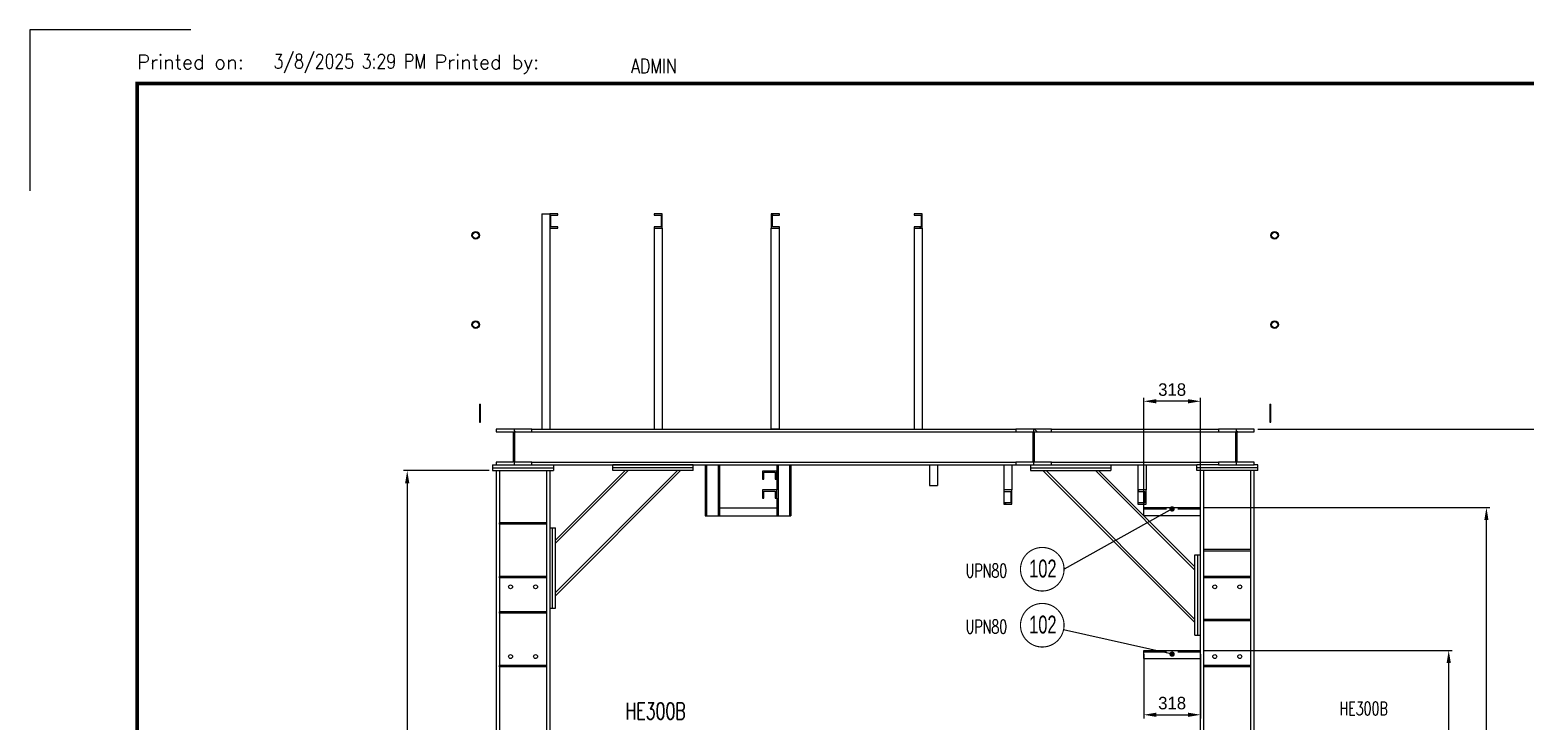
# Model space of a CAD drawing. Header units: millimetres. Extents: x 0 to 16187, y -20471 to 6290.
# Drawn here: x 4097.5 to 4515.6, y 4514.1 to 4707.4 of the extents above; entities that cross this region are included whole.
import ezdxf
from ezdxf.enums import TextEntityAlignment as Align

# ---------------------------------------------------------------- set-up
doc = ezdxf.new("R2010")
doc.units = ezdxf.units.MM
doc.header["$PDSIZE"] = -1
doc.linetypes.add('DASHED2', pattern=[9.525, 6.35, -3.175])
doc.linetypes.add('HIDDEN', pattern=[9.525, 6.35, -3.175])
doc.layers.add('BORDER1', color=3, linetype='Continuous')
doc.layers.add('BORDER2', color=7, linetype='Continuous')
doc.styles.add('MtXpl_txt_shx', font='txt.shx', dxfattribs={"height": 0.2})
doc.styles.add('ROMANC', font='ROMANC', dxfattribs={"height": 5})
doc.styles.add('ROMANS', font='ROMANS.shx', dxfattribs={"width": 0.8})
doc.styles.add('ROMANT', font='ROMANT', dxfattribs={"height": 4})
doc.styles.add('SLDTEXTSTYLE2', font='TXT', dxfattribs={"width": 0.686449})
doc.dimstyles.new('AM_ISO', dxfattribs={"dimtxt": 3.5, "dimasz": 3.5, "dimexe": 1, "dimexo": 1, "dimgap": 1.5, "dimtad": 1, "dimdsep": 46, "dimtxsty": 'Standard', "dimcen": 0, "dimclrd": 1, "dimclre": 1, "dimclrt": 1, "dimadec": 0, "dimazin": 2, "dimtp": 0.1, "dimtm": 0.1, "dimtfac": 0.71, "dimtdec": 3, "dimtmove": 0, "dimatfit": 3, "dimfxl": 1, "dimlwd": -1, "dimlwe": -1, "dimarcsym": 1})
doc.dimstyles.new('AM_ISO$7', dxfattribs={"dimtxt": 3.5, "dimasz": 3.5, "dimexe": 1, "dimexo": 1, "dimgap": 1.5, "dimtad": 1, "dimtoh": 1, "dimdsep": 46, "dimtxsty": 'Standard', "dimcen": 0, "dimclrd": 1, "dimclre": 1, "dimclrt": 1, "dimadec": 0, "dimazin": 2, "dimtp": 0.1, "dimtm": 0.1, "dimtfac": 0.71, "dimtdec": 3, "dimtmove": 0, "dimatfit": 3, "dimfxl": 1, "dimlwd": -1, "dimlwe": -1, "dimarcsym": 1})
pattern_1 = [(45, (3374.44, 256.4366), (-5.61266, 5.61266), [])]
pattern_2 = [(135, (3374.44, 256.4366), (-5.61266, -5.61266), [])]

# ---------------------------------------------------------------- blocks, each defined once
blk = doc.blocks.new('*D3413')
at = {"color": 1, "linetype": 'ByBlock'}
for p, q in [((4425.86, 4533.84), (4495.26, 4533.84)), ((4494.26, 4414.84), (4494.26, 4530.34)), ((4441.86, 4411.34), (4495.26, 4411.34))]:
    blk.add_line(p, q, dxfattribs=at)
at = {"color": 1}
for points in [[(4494.85, 4530.34), (4493.68, 4530.34), (4494.26, 4533.84)], [(4493.68, 4414.84), (4494.85, 4414.84), (4494.26, 4411.34)]]:
    blk.add_solid(points, dxfattribs=at)
at = {"layer": 'Defpoints', "color": 0}
for p in [(4424.86, 4533.84), (4494.26, 4533.84), (4440.86, 4411.34)]:
    blk.add_point(p, dxfattribs=at)
at = {"color": 1, "insert": (4491.01, 4472.59), "char_height": 3.5, "attachment_point": 5, "rotation": 90}
blk.add_mtext('2450', dxfattribs=at)
blk = doc.blocks.new('*D3414')
at = {"color": 1, "linetype": 'ByBlock'}
for p, q in [((4425.86, 4573.84), (4505.8, 4573.84)), ((4504.8, 4414.84), (4504.8, 4570.34)), ((4441.86, 4411.34), (4505.8, 4411.34))]:
    blk.add_line(p, q, dxfattribs=at)
at = {"color": 1}
for points in [[(4505.38, 4570.34), (4504.22, 4570.34), (4504.8, 4573.84)], [(4504.22, 4414.84), (4505.38, 4414.84), (4504.8, 4411.34)]]:
    blk.add_solid(points, dxfattribs=at)
at = {"layer": 'Defpoints', "color": 0}
for p in [(4424.86, 4573.84), (4504.8, 4573.84), (4440.86, 4411.34)]:
    blk.add_point(p, dxfattribs=at)
at = {"color": 1, "insert": (4501.55, 4492.59), "char_height": 3.5, "attachment_point": 5, "rotation": 90}
blk.add_mtext('3250', dxfattribs=at)
blk = doc.blocks.new('*D3415')
at = {"color": 1, "linetype": 'ByBlock'}
for p, q in [((4408.96, 4572.59), (4408.96, 4604.55)), ((4424.86, 4572.59), (4424.86, 4604.55)), ((4421.36, 4603.55), (4412.46, 4603.55))]:
    blk.add_line(p, q, dxfattribs=at)
at = {"color": 1}
for points in [[(4412.46, 4604.13), (4412.46, 4602.96), (4408.96, 4603.55)], [(4421.36, 4602.96), (4421.36, 4604.13), (4424.86, 4603.55)]]:
    blk.add_solid(points, dxfattribs=at)
at = {"layer": 'Defpoints', "color": 0}
for p in [(4408.96, 4603.55), (4408.96, 4571.59), (4424.86, 4571.59)]:
    blk.add_point(p, dxfattribs=at)
at = {"color": 1, "insert": (4416.91, 4606.8), "char_height": 3.5, "attachment_point": 5}
blk.add_mtext('318', dxfattribs=at)
blk = doc.blocks.new('*D3416')
at = {"color": 1, "linetype": 'ByBlock'}
for p, q in [((4408.96, 4532.84), (4408.96, 4514.85)), ((4424.86, 4532.84), (4424.86, 4514.85)), ((4412.46, 4515.85), (4421.36, 4515.85))]:
    blk.add_line(p, q, dxfattribs=at)
at = {"color": 1}
for points in [[(4412.46, 4516.44), (4412.46, 4515.27), (4408.96, 4515.85)], [(4421.36, 4515.27), (4421.36, 4516.44), (4424.86, 4515.85)]]:
    blk.add_solid(points, dxfattribs=at)
at = {"layer": 'Defpoints', "color": 0}
for p in [(4408.96, 4533.84), (4424.86, 4533.84), (4424.86, 4515.85)]:
    blk.add_point(p, dxfattribs=at)
at = {"color": 1, "insert": (4416.91, 4519.1), "char_height": 3.5, "attachment_point": 5}
blk.add_mtext('318', dxfattribs=at)
blk = doc.blocks.new('*D3494')
at = {"color": 1, "linetype": 'ByBlock'}
for p, q in [((4440.86, 4595.74), (4521.51, 4595.74)), ((4520.51, 4391.99), (4520.51, 4592.24)), ((4440.86, 4388.49), (4521.51, 4388.49))]:
    blk.add_line(p, q, dxfattribs=at)
at = {"color": 1}
for points in [[(4521.09, 4592.24), (4519.93, 4592.24), (4520.51, 4595.74)], [(4519.93, 4391.99), (4521.09, 4391.99), (4520.51, 4388.49)]]:
    blk.add_solid(points, dxfattribs=at)
at = {"layer": 'Defpoints', "color": 0}
for p in [(4439.86, 4595.74), (4520.51, 4595.74), (4439.86, 4388.49)]:
    blk.add_point(p, dxfattribs=at)
at = {"color": 1, "insert": (4517.26, 4492.12), "char_height": 3.5, "attachment_point": 5, "rotation": 90}
blk.add_mtext('4145', dxfattribs=at)
blk = doc.blocks.new('*D3664')
at = {"color": 1, "linetype": 'ByBlock'}
for p, q in [((4225.86, 4584.14), (4201.98, 4584.14)), ((4202.98, 4580.64), (4202.98, 4416.44)), ((4225.86, 4412.94), (4201.98, 4412.94))]:
    blk.add_line(p, q, dxfattribs=at)
at = {"color": 1}
for points in [[(4203.56, 4580.64), (4202.39, 4580.64), (4202.98, 4584.14)], [(4202.39, 4416.44), (4203.56, 4416.44), (4202.98, 4412.94)]]:
    blk.add_solid(points, dxfattribs=at)
at = {"layer": 'Defpoints', "color": 0}
for p in [(4226.86, 4584.14), (4202.98, 4412.94), (4226.86, 4412.94)]:
    blk.add_point(p, dxfattribs=at)
at = {"color": 1, "insert": (4199.73, 4498.54), "char_height": 3.5, "attachment_point": 5, "rotation": 90}
blk.add_mtext('3424', dxfattribs=at)
blk = doc.blocks.new('*U609')
at = {"layer": 'BORDER1', "color": 154, "true_color": 0x1859a9, "const_width": 1}
blk.add_lwpolyline([(1.81, 811), (1144, 811), (1144, 0), (0, 0), (0, 811)], close=True, dxfattribs=at)
at = {"layer": 'BORDER2'}
blk.add_lwpolyline([(15, 826), (-30, 826), (-30, 781)], dxfattribs=at)
at = {"layer": 'BORDER2', "style": 'ROMANS'}
blk.add_text('Printed on:                 Printed by:', height=4, dxfattribs=at).set_placement((0, 815))
at = {"layer": 'BORDER2', "char_height": 4, "attachment_point": 7, "style": 'ROMANS'}
for s, insert in [('3/8/2025 3:29 PM', (38.14, 813.89)), ('ADMIN', (138.14, 813.89))]:
    blk.add_mtext(s, dxfattribs=dict(at, insert=insert))
at = {"layer": 'BORDER2', "flags": 8}
for tag, height, style, p in [('REV-A', 3.24, 'ROMANS', (986.93, 140.25)), ('RE-A', 8.06, 'ROMANT', (1084.63, 7.17))]:
    blk.add_attdef(tag, text='', height=height, dxfattribs=dict(at, style=style)).set_placement(p, align=Align.CENTER)
at = {"layer": 'BORDER2', "style": 'ROMANS', "width": 3.830216}
blk.add_attdef('DATE-A', text='', height=3.24, dxfattribs=at).set_placement((995.51, 140.25), (1008.51, 140.25), align=Align.FIT)
at = {"layer": 'BORDER2'}
for tag, height, style, p in [('DRN-A', 3.24, 'ROMANS', (1018.38, 140.25)), ('CHD-A', 3.24, 'ROMANS', (1032.35, 140.25)), ('APD-A', 3.24, 'ROMANS', (1046.64, 140.25)), ('CONS_CONT_VEND', 4.2, 'ROMANC', (1061.39, 72.83))]:
    blk.add_attdef(tag, text='', height=height, dxfattribs=dict(at, style=style)).set_placement(p, align=Align.CENTER)
at = {"layer": 'BORDER2', "style": 'ROMANS', "width": 0.8}
for tag, p, height in [('1:X', (997.23, 122.55), 3.5), ('LOC', (1042.74, 122.55), 3.5), ('PROJ_NO', (1118.64, 122.55), 3.5), ('CONS_DRG_NO', (1011, 63), 3)]:
    blk.add_attdef(tag, p, '', height=height, dxfattribs=at)
at = {"layer": 'BORDER2', "lineweight": 30, "width": 0.8, "flags": 104}
blk.add_attdef('COMMENTS-A', text='', height=2.2, dxfattribs=at).set_placement((1055.21, 142.07), align=Align.MIDDLE_LEFT)
at = {"layer": 'BORDER2', "style": 'ROMANS', "width": 0.8}
for tag, p in [('PROJECT_TITLE_1', (1061.07, 55.35)), ('PROJECT_TITLE_2', (1061.07, 49.3))]:
    blk.add_attdef(tag, text='', height=3.5, dxfattribs=at).set_placement(p, align=Align.MIDDLE)
at = {"layer": 'BORDER2', "style": 'ROMANT', "width": 0.8}
for tag, p in [('DRG_TITLE_1', (1061.07, 36.31)), ('DRG_TITLE_2', (1061.07, 28.31)), ('DRG_TITLE_3', (1061.07, 20.31))]:
    blk.add_attdef(tag, text='', height=5, dxfattribs=at).set_placement(p, align=Align.CENTER)
at = {"layer": 'BORDER2', "style": 'ROMANT'}
for tag, p in [('AR', (995, 7.17)), ('PA', (1011.74, 7.17)), ('DC', (1028.45, 7.17)), ('TS', (1120.84, 7.17))]:
    blk.add_attdef(tag, p, '', height=8.06, dxfattribs=at)
for tag, p in [('SRNO', (1074.7, 7.17)), ('SH', (1115.8, 7.18))]:
    blk.add_attdef(tag, text='', height=8.06, dxfattribs=at).set_placement(p, align=Align.RIGHT)
at = {"layer": 'BORDER2', "style": 'ROMANS', "flags": 2}
blk.add_attdef('TB_VERSION', text='', height=2, dxfattribs=at).set_placement((1, -1), align=Align.TOP_LEFT)

msp = doc.modelspace()

# ---------------------------------------------------------------- hatches: boundary and pattern name
at = {"linetype": 'Continuous', "lineweight": 18}
h = msp.add_hatch(dxfattribs=at)
h.set_pattern_fill('ANSI31', scale=2.5, style=0)
h.set_pattern_definition(pattern_1)
h.paths.add_polyline_path([(4304.80721, 4655.99052), (4304.80721, 4651.99052), (4307.05721, 4651.99052), (4307.05721, 4652.39052), (4305.10721, 4652.39052), (4305.10721, 4655.59052), (4307.05721, 4655.59052), (4307.05721, 4655.99052)], flags=0)
h = msp.add_hatch(dxfattribs=at)
h.set_pattern_fill('ANSI31', scale=2.5, style=0)
h.set_pattern_definition(pattern_1)
h.paths.add_polyline_path([(4347.00721, 4651.99052), (4347.00721, 4655.99052), (4344.75721, 4655.99052), (4344.75721, 4655.59052), (4346.70721, 4655.59052), (4346.70721, 4652.39052), (4344.75721, 4652.39052), (4344.75721, 4651.99052)], flags=0)
h = msp.add_hatch(dxfattribs=at)
h.set_pattern_fill('ANSI31', scale=2.5, style=0)
h.set_pattern_definition(pattern_1)
edge = h.paths.add_edge_path(flags=0)
edge.add_arc((4222.13221, 4649.99052), 1.055, 0, 360)
edge = h.paths.add_edge_path(flags=0)
edge.add_arc((4222.13221, 4649.99052), 0.877, 0, 360)
h = msp.add_hatch(dxfattribs=at)
h.set_pattern_fill('ANSI31', scale=2.5, style=0)
h.set_pattern_definition(pattern_1)
edge = h.paths.add_edge_path(flags=0)
edge.add_arc((4445.58221, 4649.99052), 1.055, 0, 360)
edge = h.paths.add_edge_path(flags=0)
edge.add_arc((4445.58221, 4649.99052), 0.877, 0, 360)
h = msp.add_hatch(dxfattribs=at)
h.set_pattern_fill('ANSI31', scale=2.5, style=0)
h.set_pattern_definition(pattern_1)
h.paths.add_polyline_path([(4227.85721, 4586.49052), (4227.85721, 4585.74052), (4232.85721, 4585.74052), (4232.85721, 4595.74052), (4227.85721, 4595.74052), (4227.85721, 4594.99052), (4232.63221, 4594.99052), (4232.63221, 4586.49052)], flags=0)
h = msp.add_hatch(dxfattribs=at)
h.set_pattern_fill('ANSI31', scale=2.5, angle=90, style=0)
h.set_pattern_definition(pattern_2)
h.paths.add_polyline_path([(4237.85721, 4595.74052), (4232.85721, 4595.74052), (4232.85721, 4585.74052), (4237.85721, 4585.74052), (4237.85721, 4586.49052), (4233.08221, 4586.49052), (4233.08221, 4594.99052), (4237.85721, 4594.99052)], flags=0)
h = msp.add_hatch(dxfattribs=at)
h.set_pattern_fill('ANSI31', scale=2.5, style=0)
h.set_pattern_definition(pattern_1)
h.paths.add_polyline_path([(4373.15721, 4586.49052), (4373.15721, 4585.74052), (4378.15721, 4585.74052), (4378.15721, 4595.74052), (4373.15721, 4595.74052), (4373.15721, 4594.99052), (4377.93221, 4594.99052), (4377.93221, 4586.49052)], flags=0)
h = msp.add_hatch(dxfattribs=at)
h.set_pattern_fill('ANSI31', scale=2.5, angle=90, style=0)
h.set_pattern_definition(pattern_2)
h.paths.add_polyline_path([(4383.15721, 4595.74052), (4378.15721, 4595.74052), (4378.15721, 4585.74052), (4383.15721, 4585.74052), (4383.15721, 4586.49052), (4378.38221, 4586.49052), (4378.38221, 4594.99052), (4383.15721, 4594.99052)], flags=0)
h = msp.add_hatch(dxfattribs=at)
h.set_pattern_fill('ANSI31', scale=2.5, style=0)
h.set_pattern_definition(pattern_1)
h.paths.add_polyline_path([(4429.85721, 4586.49052), (4429.85721, 4585.74052), (4434.85721, 4585.74052), (4434.85721, 4595.74052), (4429.85721, 4595.74052), (4429.85721, 4594.99052), (4434.63221, 4594.99052), (4434.63221, 4586.49052)], flags=0)
h = msp.add_hatch(dxfattribs=at)
h.set_pattern_fill('ANSI31', scale=2.5, angle=90, style=0)
h.set_pattern_definition(pattern_2)
h.paths.add_polyline_path([(4439.85721, 4595.74052), (4434.85721, 4595.74052), (4434.85721, 4585.74052), (4439.85721, 4585.74052), (4439.85721, 4586.49052), (4435.08221, 4586.49052), (4435.08221, 4594.99052), (4439.85721, 4594.99052)], flags=0)
h = msp.add_hatch(dxfattribs=at)
h.set_pattern_fill('ANSI31', scale=2.5, style=0)
h.set_pattern_definition(pattern_1)
h.paths.add_polyline_path([(4306.30721, 4576.49052), (4306.30721, 4578.74052), (4302.30721, 4578.74052), (4302.30721, 4576.49052), (4302.70721, 4576.49052), (4302.70721, 4578.44052), (4305.90721, 4578.44052), (4305.90721, 4576.49052)], flags=0)
h = msp.add_hatch(dxfattribs=at)
h.set_pattern_fill('ANSI31', scale=2.5, style=0)
h.set_pattern_definition(pattern_1)
h.paths.add_polyline_path([(4369.85721, 4574.74052), (4372.10721, 4574.74052), (4372.10721, 4578.74052), (4369.85721, 4578.74052), (4369.85721, 4578.34052), (4371.80721, 4578.34052), (4371.80721, 4575.14052), (4369.85721, 4575.14052)], flags=0)
h = msp.add_hatch(dxfattribs=at)
h.set_pattern_fill('ANSI31', scale=2.5, style=0)
h.set_pattern_definition(pattern_1)
h.paths.add_polyline_path([(4407.35721, 4574.74052), (4409.60721, 4574.74052), (4409.60721, 4578.74052), (4407.35721, 4578.74052), (4407.35721, 4578.34052), (4409.30721, 4578.34052), (4409.30721, 4575.14052), (4407.35721, 4575.14052)], flags=0)

# ---------------------------------------------------------------- linework, layer by layer
at = {"color": 7, "linetype": 'Continuous', "lineweight": 25}
for p, q in [((4240.60721, 4655.99052), (4240.60721, 4595.74052)), ((4240.60721, 4655.99052), (4242.85721, 4655.99052)), ((4245.10721, 4655.99052), (4242.85721, 4655.99052)), ((4242.85721, 4655.99052), (4242.85721, 4651.99052)), ((4243.15721, 4655.59052), (4245.10721, 4655.59052)), ((4243.15721, 4652.39052), (4243.15721, 4655.59052)), ((4245.10721, 4655.59052), (4245.10721, 4655.99052)), ((4274.30721, 4655.99052), (4272.05721, 4655.99052)), ((4272.05721, 4655.99052), (4272.05721, 4655.59052)), ((4272.05721, 4655.59052), (4274.00721, 4655.59052)), ((4274.00721, 4655.59052), (4274.00721, 4652.39052)), ((4274.30721, 4651.99052), (4274.30721, 4655.99052)), ((4307.05721, 4655.99052), (4304.80721, 4655.99052)), ((4304.80721, 4655.99052), (4304.80721, 4651.99052)), ((4305.10721, 4655.59052), (4307.05721, 4655.59052)), ((4305.10721, 4652.39052), (4305.10721, 4655.59052)), ((4307.05721, 4655.59052), (4307.05721, 4655.99052)), ((4344.75721, 4655.99052), (4344.75721, 4655.59052)), ((4347.00721, 4655.99052), (4344.75721, 4655.99052)), ((4344.75721, 4655.59052), (4346.70721, 4655.59052)), ((4346.70721, 4655.59052), (4346.70721, 4652.39052)), ((4347.00721, 4651.99052), (4347.00721, 4655.99052)), ((4242.85721, 4651.99052), (4245.10721, 4651.99052)), ((4242.85721, 4651.99052), (4242.85721, 4595.74052)), ((4245.10721, 4652.39052), (4243.15721, 4652.39052)), ((4245.10721, 4651.99052), (4245.10721, 4652.39052)), ((4272.05721, 4652.39052), (4272.05721, 4651.99052)), ((4274.00721, 4652.39052), (4272.05721, 4652.39052)), ((4272.05721, 4651.99052), (4274.30721, 4651.99052)), ((4272.05721, 4651.99052), (4272.05721, 4595.74052)), ((4274.30721, 4651.99052), (4274.30721, 4595.74052)), ((4304.80721, 4651.99052), (4307.05721, 4651.99052)), ((4304.80721, 4595.74052), (4304.80721, 4651.99052)), ((4307.05721, 4652.39052), (4305.10721, 4652.39052)), ((4307.05721, 4651.99052), (4307.05721, 4652.39052)), ((4307.05721, 4595.74052), (4307.05721, 4651.99052)), ((4344.75721, 4652.39052), (4344.75721, 4651.99052)), ((4346.70721, 4652.39052), (4344.75721, 4652.39052)), ((4344.75721, 4651.99052), (4347.00721, 4651.99052)), ((4344.75721, 4651.99052), (4344.75721, 4595.74052)), ((4347.00721, 4651.99052), (4347.00721, 4595.74052)), ((4223.18721, 4602.74052), (4223.18721, 4597.74052)), ((4223.18721, 4602.74052), (4223.43721, 4602.74052)), ((4223.43721, 4597.74052), (4223.43721, 4602.74052)), ((4444.27721, 4602.74052), (4444.27721, 4597.74052)), ((4444.27721, 4602.74052), (4444.52721, 4602.74052)), ((4444.52721, 4597.74052), (4444.52721, 4602.74052)), ((4223.18721, 4597.74052), (4223.43721, 4597.74052)), ((4227.85721, 4595.74052), (4227.85721, 4594.99052)), ((4232.85721, 4595.74052), (4227.85721, 4595.74052)), ((4232.85721, 4595.74052), (4232.85721, 4585.74052)), ((4237.85721, 4595.74052), (4232.85721, 4595.74052)), ((4237.85721, 4594.99052), (4237.85721, 4595.74052)), ((4237.85721, 4595.74052), (4373.15721, 4595.74052)), ((4240.60721, 4595.74052), (4242.85721, 4595.74052)), ((4272.05721, 4595.74052), (4274.30721, 4595.74052)), ((4307.05721, 4595.74052), (4304.80721, 4595.74052)), ((4344.75721, 4595.74052), (4347.00721, 4595.74052)), ((4373.15721, 4595.74052), (4373.15721, 4594.99052)), ((4378.15721, 4595.74052), (4373.15721, 4595.74052)), ((4378.15721, 4595.74052), (4378.15721, 4585.74052)), ((4383.15721, 4595.74052), (4378.15721, 4595.74052)), ((4383.15721, 4594.99052), (4383.15721, 4595.74052)), ((4383.15721, 4595.74052), (4429.85721, 4595.74052)), ((4429.85721, 4595.74052), (4429.85721, 4594.99052)), ((4434.85721, 4595.74052), (4429.85721, 4595.74052)), ((4434.85721, 4595.74052), (4434.85721, 4585.74052)), ((4439.85721, 4595.74052), (4434.85721, 4595.74052)), ((4439.85721, 4594.99052), (4439.85721, 4595.74052)), ((4444.27721, 4597.74052), (4444.52721, 4597.74052)), ((4227.85721, 4594.99052), (4232.63221, 4594.99052)), ((4232.63221, 4594.99052), (4232.63221, 4586.49052)), ((4233.08221, 4594.99052), (4237.85721, 4594.99052)), ((4233.08221, 4586.49052), (4233.08221, 4594.99052)), ((4237.85721, 4594.99052), (4373.15721, 4594.99052)), ((4373.15721, 4594.99052), (4377.93221, 4594.99052)), ((4377.93221, 4594.99052), (4377.93221, 4586.49052)), ((4378.38221, 4594.99052), (4383.15721, 4594.99052)), ((4378.38221, 4586.49052), (4378.38221, 4594.99052)), ((4383.15721, 4594.99052), (4429.85721, 4594.99052)), ((4429.85721, 4594.99052), (4434.63221, 4594.99052)), ((4434.63221, 4594.99052), (4434.63221, 4586.49052)), ((4435.08221, 4586.49052), (4435.08221, 4594.99052)), ((4435.08221, 4594.99052), (4439.85721, 4594.99052)), ((4226.85721, 4585.74052), (4227.85721, 4585.74052)), ((4226.85721, 4585.74052), (4226.85721, 4584.94052)), ((4226.85721, 4584.94052), (4243.85721, 4584.94052)), ((4226.85721, 4584.94052), (4226.85721, 4584.14052)), ((4226.85721, 4584.14052), (4243.85721, 4584.14052)), ((4227.85721, 4586.49052), (4227.85721, 4585.74052)), ((4232.63221, 4586.49052), (4227.85721, 4586.49052)), ((4227.85721, 4585.74052), (4232.85721, 4585.74052)), ((4227.85721, 4584.14052), (4227.85721, 4412.94052)), ((4228.80721, 4584.14052), (4228.80721, 4412.94052)), ((4232.85721, 4585.74052), (4237.85721, 4585.74052)), ((4237.85721, 4586.49052), (4233.08221, 4586.49052)), ((4237.85721, 4585.74052), (4237.85721, 4586.49052)), ((4237.85721, 4586.49052), (4373.15721, 4586.49052)), ((4237.85721, 4585.74052), (4243.85721, 4585.74052)), ((4241.90721, 4584.14052), (4241.90721, 4412.94052)), ((4242.85721, 4584.14052), (4242.85721, 4412.94052)), ((4243.85721, 4585.74052), (4243.85721, 4584.94052)), ((4243.85721, 4585.74052), (4373.15721, 4585.74052)), ((4243.85721, 4584.94052), (4243.85721, 4584.14052)), ((4244.45721, 4564.69687), (4263.90086, 4584.14052)), ((4244.45721, 4563.81299), (4264.78475, 4584.14052)), ((4244.45721, 4549.14052), (4279.45721, 4584.14052)), ((4244.45721, 4550.02441), (4278.57333, 4584.14052)), ((4260.45721, 4584.94052), (4260.45721, 4585.74052)), ((4282.95721, 4585.74052), (4260.45721, 4585.74052)), ((4282.95721, 4584.94052), (4260.45721, 4584.94052)), ((4260.45721, 4584.14052), (4260.45721, 4584.94052)), ((4282.95721, 4584.14052), (4260.45721, 4584.14052)), ((4282.95721, 4584.94052), (4282.95721, 4585.74052)), ((4282.95721, 4584.14052), (4282.95721, 4584.94052)), ((4286.30721, 4585.74052), (4286.30721, 4571.49052)), ((4286.70721, 4585.74052), (4286.70721, 4571.49052)), ((4289.90721, 4585.74052), (4289.90721, 4571.49052)), ((4290.30721, 4585.74052), (4290.30721, 4571.49052)), ((4302.30721, 4583.99052), (4302.30721, 4581.74052)), ((4306.30721, 4583.99052), (4302.30721, 4583.99052)), ((4302.70721, 4581.74052), (4302.70721, 4583.69052)), ((4302.70721, 4583.69052), (4305.90721, 4583.69052)), ((4305.90721, 4583.69052), (4305.90721, 4581.74052)), ((4306.30721, 4585.74052), (4306.30721, 4578.74052)), ((4306.30721, 4581.74052), (4306.30721, 4583.99052)), ((4306.70721, 4585.74052), (4306.70721, 4571.49052)), ((4309.90721, 4585.74052), (4309.90721, 4571.49052)), ((4310.30721, 4585.74052), (4310.30721, 4571.49052)), ((4349.00721, 4585.74052), (4349.00721, 4579.99052)), ((4351.25721, 4585.74052), (4351.25721, 4579.99052)), ((4369.85721, 4585.74052), (4372.10721, 4585.74052)), ((4369.85721, 4585.74052), (4369.85721, 4578.74052)), ((4372.10721, 4585.74052), (4372.10721, 4578.74052)), ((4373.15721, 4586.49052), (4373.15721, 4585.74052)), ((4377.93221, 4586.49052), (4373.15721, 4586.49052)), ((4373.15721, 4585.74052), (4378.15721, 4585.74052)), ((4377.25721, 4585.74052), (4377.25721, 4584.94052)), ((4377.25721, 4584.94052), (4399.75721, 4584.94052)), ((4377.25721, 4584.94052), (4377.25721, 4584.14052)), ((4377.25721, 4584.14052), (4399.75721, 4584.14052)), ((4378.15721, 4585.74052), (4383.15721, 4585.74052)), ((4383.15721, 4586.49052), (4378.38221, 4586.49052)), ((4380.75721, 4584.14052), (4423.25721, 4541.64052)), ((4381.6411, 4584.14052), (4423.25721, 4542.52441)), ((4383.15721, 4585.74052), (4383.15721, 4586.49052)), ((4383.15721, 4586.49052), (4429.85721, 4586.49052)), ((4383.15721, 4585.74052), (4399.75721, 4585.74052)), ((4383.15721, 4585.74052), (4423.85721, 4585.74052)), ((4395.42968, 4584.14052), (4423.25721, 4556.31299)), ((4396.31356, 4584.14052), (4423.25721, 4557.19687)), ((4399.75721, 4585.74052), (4399.75721, 4584.94052)), ((4399.75721, 4584.94052), (4399.75721, 4584.14052)), ((4407.35721, 4585.74052), (4409.60721, 4585.74052)), ((4407.35721, 4585.74052), (4407.35721, 4578.74052)), ((4409.60721, 4585.74052), (4409.60721, 4578.74052)), ((4423.85721, 4584.94052), (4423.85721, 4585.74052)), ((4429.85721, 4585.74052), (4423.85721, 4585.74052)), ((4440.85721, 4584.94052), (4423.85721, 4584.94052)), ((4423.85721, 4584.14052), (4423.85721, 4584.94052)), ((4440.85721, 4584.14052), (4423.85721, 4584.14052)), ((4424.85721, 4412.94052), (4424.85721, 4584.14052)), ((4425.80721, 4412.94052), (4425.80721, 4584.14052)), ((4434.63221, 4586.49052), (4429.85721, 4586.49052)), ((4429.85721, 4586.49052), (4429.85721, 4585.74052)), ((4429.85721, 4585.74052), (4434.85721, 4585.74052)), ((4434.85721, 4585.74052), (4439.85721, 4585.74052)), ((4439.85721, 4586.49052), (4435.08221, 4586.49052)), ((4438.90721, 4471.34052), (4438.90721, 4584.14052)), ((4439.85721, 4585.74052), (4439.85721, 4586.49052)), ((4440.85721, 4585.74052), (4439.85721, 4585.74052)), ((4439.85721, 4471.34052), (4439.85721, 4584.14052)), ((4440.85721, 4584.94052), (4440.85721, 4585.74052)), ((4440.85721, 4584.14052), (4440.85721, 4584.94052)), ((4302.30721, 4581.74052), (4302.70721, 4581.74052)), ((4305.90721, 4581.74052), (4306.30721, 4581.74052)), ((4349.00721, 4579.99052), (4351.25721, 4579.99052)), ((4302.30721, 4578.74052), (4302.30721, 4576.49052)), ((4306.30721, 4578.74052), (4302.30721, 4578.74052)), ((4302.30721, 4576.49052), (4302.70721, 4576.49052)), ((4302.70721, 4578.44052), (4305.90721, 4578.44052)), ((4302.70721, 4576.49052), (4302.70721, 4578.44052)), ((4305.90721, 4578.44052), (4305.90721, 4576.49052)), ((4305.90721, 4576.49052), (4306.30721, 4576.49052)), ((4306.30721, 4576.49052), (4306.30721, 4578.74052)), ((4306.30721, 4576.49052), (4306.30721, 4571.49052)), ((4369.85721, 4578.74052), (4369.85721, 4578.34052)), ((4372.10721, 4578.74052), (4369.85721, 4578.74052)), ((4369.85721, 4578.34052), (4371.80721, 4578.34052)), ((4369.85721, 4578.34052), (4369.85721, 4575.14052)), ((4369.85721, 4575.14052), (4369.85721, 4574.74052)), ((4371.80721, 4575.14052), (4369.85721, 4575.14052)), ((4371.80721, 4578.34052), (4371.80721, 4575.14052)), ((4372.10721, 4574.74052), (4372.10721, 4578.74052)), ((4407.35721, 4578.74052), (4407.35721, 4578.34052)), ((4409.60721, 4578.74052), (4407.35721, 4578.74052)), ((4407.35721, 4578.34052), (4409.30721, 4578.34052)), ((4407.35721, 4578.34052), (4407.35721, 4575.14052)), ((4407.35721, 4575.14052), (4407.35721, 4574.74052)), ((4409.30721, 4575.14052), (4407.35721, 4575.14052)), ((4409.30721, 4578.34052), (4409.30721, 4575.14052)), ((4409.60721, 4574.74052), (4409.60721, 4578.74052)), ((4286.30721, 4571.49052), (4286.70721, 4571.49052)), ((4286.70721, 4571.49052), (4289.90721, 4571.49052)), ((4289.90721, 4571.49052), (4290.30721, 4571.49052)), ((4290.30721, 4573.74052), (4306.30721, 4573.74052)), ((4290.30721, 4571.49052), (4306.30721, 4571.49052)), ((4306.30721, 4571.49052), (4306.70721, 4571.49052)), ((4306.70721, 4571.49052), (4309.90721, 4571.49052)), ((4309.90721, 4571.49052), (4310.30721, 4571.49052)), ((4369.85721, 4574.74052), (4372.10721, 4574.74052)), ((4407.35721, 4574.74052), (4409.60721, 4574.74052)), ((4408.95721, 4573.84052), (4424.85721, 4573.84052)), ((4408.95721, 4571.59052), (4408.95721, 4573.84052)), ((4408.95721, 4571.59052), (4424.85721, 4571.59052)), ((4424.85721, 4571.59052), (4424.85721, 4573.84052)), ((4228.80721, 4569.14052), (4228.80721, 4569.54052)), ((4241.90721, 4569.54052), (4228.80721, 4569.54052)), ((4241.90721, 4569.14052), (4228.80721, 4569.14052)), ((4241.90721, 4569.14052), (4241.90721, 4569.54052)), ((4242.85721, 4568.14052), (4243.65721, 4568.14052)), ((4243.65721, 4545.64052), (4243.65721, 4568.14052)), ((4243.65721, 4568.14052), (4244.45721, 4568.14052)), ((4244.45721, 4545.64052), (4244.45721, 4568.14052)), ((4423.25721, 4538.14052), (4423.25721, 4560.64052)), ((4423.25721, 4560.64052), (4424.05721, 4560.64052)), ((4424.05721, 4538.14052), (4424.05721, 4560.64052)), ((4424.05721, 4560.64052), (4424.85721, 4560.64052)), ((4425.80721, 4561.64052), (4425.80721, 4562.04052)), ((4438.90721, 4562.04052), (4425.80721, 4562.04052)), ((4438.90721, 4561.64052), (4425.80721, 4561.64052)), ((4438.90721, 4561.64052), (4438.90721, 4562.04052)), ((4241.90721, 4554.54052), (4228.80721, 4554.54052)), ((4228.80721, 4554.14052), (4228.80721, 4554.54052)), ((4241.90721, 4554.14052), (4228.80721, 4554.14052)), ((4241.90721, 4554.14052), (4241.90721, 4554.54052)), ((4425.80721, 4554.14052), (4425.80721, 4554.54052)), ((4438.90721, 4554.54052), (4425.80721, 4554.54052)), ((4438.90721, 4554.14052), (4425.80721, 4554.14052)), ((4438.90721, 4554.14052), (4438.90721, 4554.54052)), ((4242.85721, 4545.64052), (4243.65721, 4545.64052)), ((4243.65721, 4545.64052), (4244.45721, 4545.64052)), ((4241.90721, 4544.64052), (4228.80721, 4544.64052)), ((4228.80721, 4544.24052), (4228.80721, 4544.64052)), ((4241.90721, 4544.24052), (4228.80721, 4544.24052)), ((4241.90721, 4544.24052), (4241.90721, 4544.64052)), ((4425.80721, 4542.14052), (4425.80721, 4542.54052)), ((4438.90721, 4542.54052), (4425.80721, 4542.54052)), ((4438.90721, 4542.14052), (4425.80721, 4542.14052)), ((4438.90721, 4542.14052), (4438.90721, 4542.54052)), ((4423.25721, 4538.14052), (4424.05721, 4538.14052)), ((4424.05721, 4538.14052), (4424.85721, 4538.14052)), ((4408.95721, 4533.84052), (4424.85721, 4533.84052)), ((4408.95721, 4531.59052), (4408.95721, 4533.84052)), ((4424.85721, 4531.59052), (4424.85721, 4533.84052)), ((4228.80721, 4529.24052), (4228.80721, 4529.64052)), ((4241.90721, 4529.64052), (4228.80721, 4529.64052)), ((4241.90721, 4529.24052), (4228.80721, 4529.24052)), ((4241.90721, 4529.24052), (4241.90721, 4529.64052)), ((4408.95721, 4531.59052), (4424.85721, 4531.59052)), ((4425.80721, 4529.24052), (4425.80721, 4529.64052)), ((4438.90721, 4529.64052), (4425.80721, 4529.64052)), ((4438.90721, 4529.24052), (4425.80721, 4529.24052)), ((4438.90721, 4529.24052), (4438.90721, 4529.64052))]:
    msp.add_line(p, q, dxfattribs=at)
at = {"color": 2, "linetype": 'DASHED2', "lineweight": 25}
msp.add_line((4408.95721, 4573.44052), (4424.85721, 4573.44052), dxfattribs=at)
at = {"color": 2, "linetype": 'HIDDEN'}
msp.add_line((4408.95721, 4533.44052), (4424.85721, 4533.44052), dxfattribs=at)
at = {"color": 4}
for points in [[(4386.68249, 4556.56683, 0.3125, 0.3125, 1), (4374.49499, 4556.56683, 0.3125, 0.3125, 1)], [(4386.68249, 4540.90243, 0.3125, 0.3125, 1), (4374.49499, 4540.90243, 0.3125, 0.3125, 1)]]:
    msp.add_lwpolyline(points, format="xyseb", close=True, dxfattribs=at)
at = {"color": 7, "linetype": 'Continuous', "lineweight": 25}
for centre, radius in [((4222.13221, 4649.99052), 1.055), ((4222.13221, 4649.99052), 0.877), ((4445.58221, 4649.99052), 1.055), ((4445.58221, 4649.99052), 0.877), ((4222.13221, 4624.99052), 1.055), ((4222.13221, 4624.99052), 0.877), ((4445.58221, 4624.99052), 1.055), ((4445.58221, 4624.99052), 0.877), ((4231.88221, 4551.64052), 0.55), ((4238.88221, 4551.64052), 0.55), ((4428.83221, 4551.64052), 0.55), ((4435.83221, 4551.64052), 0.55), ((4231.88221, 4532.14052), 0.55), ((4238.88221, 4532.14052), 0.55), ((4428.83221, 4532.14052), 0.55), ((4435.83221, 4532.14052), 0.55)]:
    msp.add_circle(centre, radius, dxfattribs=at)

# ---------------------------------------------------------------- block references
at = {"layer": 'BORDER1'}
msp.add_blockref('*U609', (4127.45492, 3881.44049), dxfattribs=at)

# ---------------------------------------------------------------- texts
at = {"color": 4, "style": 'SLDTEXTSTYLE2', "width": 0.686449}
for p in [(4380.75521, 4556.7598), (4380.75521, 4541.0954)]:
    msp.add_text('102', height=5, dxfattribs=at).set_placement(p, align=Align.MIDDLE_CENTER)
at = {"color": 4, "style": 'MtXpl_txt_shx', "width": 0.6875}
for p in [(4359.17626, 4554.28573), (4359.17626, 4538.62133)]:
    msp.add_text('UPN80', height=3.75, dxfattribs=at).set_placement(p)
at = {"color": 2, "style": 'MtXpl_txt_shx', "width": 0.6875}
for height, p in [(4.6875, (4264.0207, 4514.54884)), (3.75, (4463.72352, 4515.74423))]:
    msp.add_text('HE300B', height=height, dxfattribs=at).set_placement(p)

# ---------------------------------------------------------------- dimensions: what is measured, and where the dimension line sits
for base, p1, p2, picture, middle in [((4408.95721, 4603.5469), (4424.85721, 4571.59052), (4408.95721, 4571.59052), '*D3415', (4416.90721, 4606.7969)), ((4424.85721, 4515.85251), (4408.95721, 4533.84052), (4424.85721, 4533.84052), '*D3416', (4416.90721, 4519.10251))]:
    dim = msp.add_linear_dim(base=base, p1=p1, p2=p2, dimstyle='AM_ISO', override={"dimtxt": 3.5, "dimlfac": 20})
    dim.commit()
    dim.dimension.update_dxf_attribs({"geometry": picture, "text_midpoint": middle})
for base, p1, p2, picture, middle in [((4520.50959, 4595.74052), (4439.85721, 4388.49052), (4439.85721, 4595.74052), '*D3494', (4517.25959, 4492.11552)), ((4202.97515, 4412.94052), (4226.85721, 4584.14052), (4226.85721, 4412.94052), '*D3664', (4199.72515, 4498.54052)), ((4504.79896, 4573.84052), (4440.85721, 4411.34052), (4424.85721, 4573.84052), '*D3414', (4501.54896, 4492.59052))]:
    dim = msp.add_linear_dim(base=base, p1=p1, p2=p2, angle=90, dimstyle='AM_ISO', override={"dimtxt": 3.5, "dimlfac": 20})
    dim.commit()
    dim.dimension.update_dxf_attribs({"geometry": picture, "text_midpoint": middle})
dim = msp.add_linear_dim(base=(4494.26171, 4533.84052), p1=(4440.85721, 4411.34052), p2=(4424.85721, 4533.84052), angle=90, dimstyle='AM_ISO', override={"dimtxt": 3.5, "dimlfac": 20})
dim.commit()
dim.dimension.update_dxf_attribs({"geometry": '*D3413', "text_midpoint": (4494.26171, 4472.59052), "dimtype": 160})

# ---------------------------------------------------------------- leaders
at = {"color": 4}
for points in [[(4416.90721, 4573.44052), (4386.68249, 4556.56683)], [(4416.90721, 4532.81494), (4386.5368, 4539.5779)]]:
    msp.add_leader(points, dimstyle='AM_ISO$7', override={"dimasz": 1.5, "dimldrblk": 'Dot'}, dxfattribs=at)

doc.saveas('drawing.dxf')
